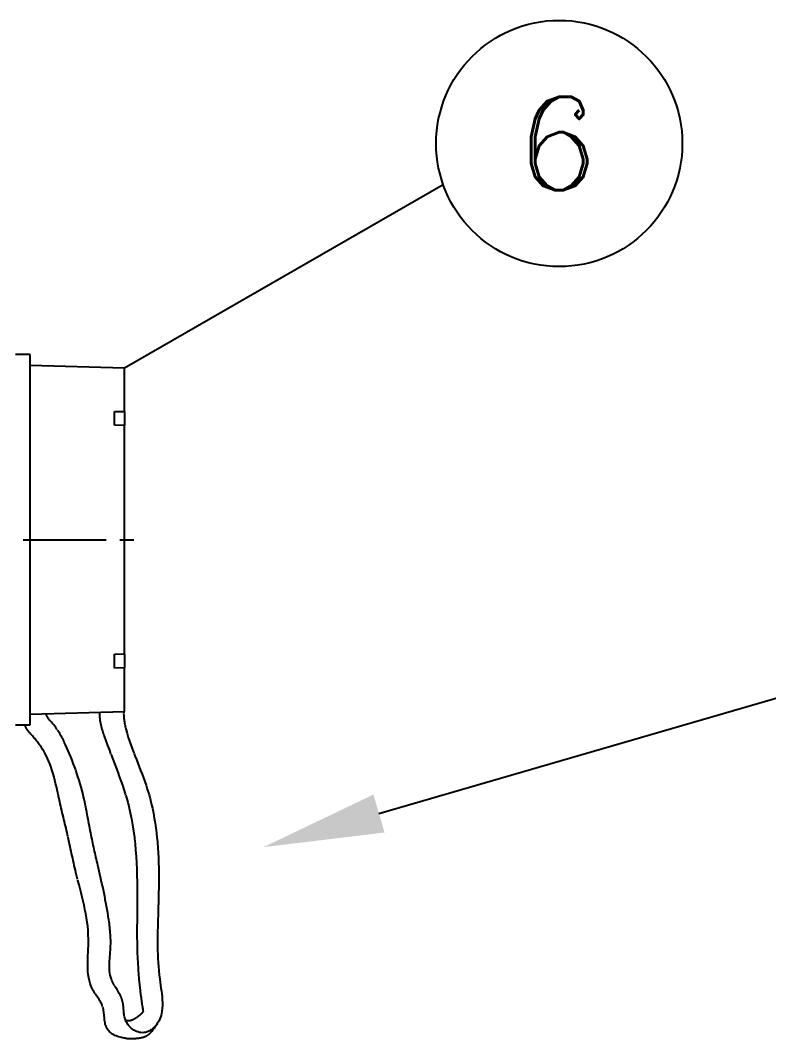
# Model space of a CAD drawing. Header units: millimetres. Extents: x -17263 to -7565, y 1486 to 4446.
# Drawn here: x -14486 to -14314.3, y 2377.7 to 2611.3 of the extents above; entities that cross this region are included whole.
import ezdxf
from ezdxf import colors
from ezdxf.entities.mleader import LeaderData, LeaderLine
from ezdxf.enums import TextEntityAlignment as Align
from ezdxf.math import Vec2, Vec3

# ---------------------------------------------------------------- set-up
doc = ezdxf.new("R2010")
doc.units = ezdxf.units.MM
doc.linetypes.add('1 PULG', pattern=[10, 10, 0])
doc.linetypes.add('CENTER2', pattern=[28.575, 19.05, -3.175, 3.175, -3.175])
for name, color, linetype in [('Canalización nueva', 6, 'Continuous'), ('Conductor nuevo', 1, '1 PULG'), ('Instrumentos nuevos', 3, '1 PULG'), ('REFERENCIAS', 1, 'Continuous')]:
    doc.layers.add(name, color=color, linetype=linetype)
doc.styles.add('ROMANC', font='romanc')
doc.styles.get("Standard").update_dxf_attribs({"font": 'arial.ttf'})

# ---------------------------------------------------------------- blocks, each defined once
blk = doc.blocks.new('REF_NUM')
at = {"layer": 'REFERENCIAS'}
blk.add_circle((0, 0), 7.899, dxfattribs=at)
at = {"layer": 'REFERENCIAS', "style": 'ROMANC'}
blk.add_attdef('NUM', text='', height=6, dxfattribs=at).set_placement((0, 0), align=Align.MIDDLE)

msp = doc.modelspace()

# ---------------------------------------------------------------- linework, layer by layer
at = {"layer": 'Conductor nuevo'}
for points, knots in [([(-14462.32, 2452.74), (-14462.42, 2451.29), (-14461.19, 2445.19), (-14455.58, 2433.9), (-14454.04, 2419.34), (-14454.5, 2404.69), (-14454.85, 2393.18), (-14452.39, 2382.56), (-14458.01, 2377.9), (-14462.74, 2381.14), (-14461.98, 2386.96), (-14466.48, 2391.74), (-14464.91, 2398.53), (-14466.03, 2407.66), (-14468.05, 2416.62), (-14469.93, 2424.63), (-14471.71, 2435.37), (-14475.02, 2444.11), (-14477.65, 2449.01), (-14479.88, 2451.34), (-14480.11, 2452.25)], [310.8258, 310.8258, 310.8258, 310.8258, 315.11879, 329.554964, 348.04077, 359.016956, 373.591164, 383.832306, 387.351956, 393.466484, 398.288584, 403.95696, 411.909484, 418.553425, 430.759746, 439.099945, 447.691787, 460.555157, 466.230449, 467.913868, 467.913868, 467.913868, 467.913868]), ([(-14467.9, 2452.65), (-14467.95, 2450.49), (-14465.38, 2442.58), (-14459.38, 2429.47), (-14459.12, 2408.24), (-14459.47, 2394.34), (-14458.09, 2385.28), (-14457.89, 2383.84)], [311.702125, 311.702125, 311.702125, 311.702125, 316.582455, 333.703533, 357.300523, 377.906565, 382.875158, 382.875158, 382.875158, 382.875158]), ([(-14461.92, 2377.75), (-14463.56, 2377.89), (-14467.26, 2379.51), (-14466.3, 2385), (-14471.56, 2390.56), (-14469.28, 2402.19), (-14472.98, 2413.56), (-14475.11, 2424.33), (-14477.47, 2433.55), (-14479.01, 2442.01), (-14483.51, 2447.46), (-14484.87, 2448.93), (-14484.9, 2449.65)], [389.820767, 389.820767, 389.820767, 389.820767, 394.303661, 399.189423, 404.122671, 415.660515, 431.258601, 440.092641, 448.459723, 460.126948, 464.54505, 467.940652, 467.940652, 467.940652, 467.940652]), ([(-14457.89, 2383.84), (-14458, 2383.7), (-14458.35, 2383.26), (-14458.98, 2382.78), (-14459.68, 2382.26), (-14460.31, 2381.93), (-14460.98, 2381.72), (-14461.41, 2381.76), (-14461.88, 2381.84)], [0.676192, 0.676192, 0.676192, 0.676192, 1.192757, 2.375712, 3.030826, 3.798636, 4.516177, 5.092734, 5.092734, 5.092734, 5.092734])]:
    msp.add_open_spline(points, degree=3, knots=knots, dxfattribs=at)
msp.add_spline([(-14461.92, 2377.75), (-14459.13, 2377.77), (-14457.15, 2378.29), (-14456.04, 2379.13), (-14454.67, 2381.05)], degree=3, dxfattribs=at)
at = {"layer": 'Instrumentos nuevos', "linetype": 'Continuous'}
for p, q in [((-14483.78, 2534.65), (-14487.18, 2534.65)), ((-14483.78, 2449.65), (-14483.78, 2534.65)), ((-14462.18, 2531.55), (-14483.78, 2532.15)), ((-14462.18, 2521.57), (-14462.18, 2531.55)), ((-14464.46, 2518.4), (-14464.46, 2521.61)), ((-14464.46, 2521.61), (-14462.18, 2521.57)), ((-14462.18, 2521.57), (-14462.18, 2518.35)), ((-14462.18, 2518.35), (-14464.46, 2518.4)), ((-14462.18, 2465.94), (-14462.18, 2518.35)), ((-14464.46, 2465.9), (-14462.18, 2465.94)), ((-14464.46, 2462.68), (-14464.46, 2465.9)), ((-14462.18, 2465.94), (-14462.18, 2462.72)), ((-14462.18, 2462.72), (-14464.46, 2462.68)), ((-14462.18, 2452.75), (-14462.18, 2462.72)), ((-14483.78, 2452.15), (-14462.18, 2452.75)), ((-14487.18, 2449.65), (-14483.78, 2449.65))]:
    msp.add_line(p, q, dxfattribs=at)
at = {"layer": 'Instrumentos nuevos', "linetype": 'CENTER2'}
msp.add_line((-14571.14, 2492.15), (-14460.02, 2492.15), dxfattribs=at)
at = {"layer": 'REFERENCIAS'}
msp.add_lwpolyline([(-14388.99, 2573.6), (-14462.18, 2531.55)], dxfattribs=at)

# ---------------------------------------------------------------- block references
at = {"layer": 'REFERENCIAS', "xscale": 3.575742834909031, "yscale": 3.575742834909031, "zscale": 3.575742834909031}
msp.add_blockref('REF_NUM', (-14362.39, 2583.08), dxfattribs=at).add_auto_attribs({'NUM': '6'})

# ---------------------------------------------------------------- leaders
at = {"layer": 'Canalización nueva'}
ml = msp.add_multileader_mtext('Standard', dxfattribs=at)
ml.set_content('\\A1;{\\Fromans|c0;\\W0.85;Caño 1" }', color=256)
ml.set_leader_properties()
ml.build(insert=Vec2(0, 0))
ml.multileader.update_dxf_attribs({"dogleg_length": 0.36, "arrow_head_size": 27.61})
ctx = ml.context
ctx.base_point, ctx.char_height, ctx.arrow_head_size, ctx.landing_gap_size, ctx.plane_origin = Vec3(-14940.24, 2559.75), 15, 27.61, 0.00994, Vec3(-14750.92, 2543.57)
notes = []
notes.append((ctx, [(1, (1, 1, 0), (-14862.15, 2559.75), (-1, 0), 0.36, [(0, [(-14787.69, 2504.89)], 0, [])])]))
ctx.mtext.insert, ctx.mtext.width, ctx.mtext.flow_direction = Vec3(-14940.23, 2567.25), 587.0217, 5
at = {"layer": 'Conductor nuevo'}
ml = msp.add_multileader_mtext('Standard', dxfattribs=at)
ml.set_content('\\A1;{\\Fromans|c0;\\W0.85;Par blindado 1x(2x16 AWG)\\PTAB1-TAG6}', color=256)
ml.set_leader_properties()
ml.build(insert=Vec2(0, 0))
ml.multileader.update_dxf_attribs({"dogleg_length": 0.36, "arrow_head_size": 27.61})
ctx = ml.context
ctx.base_point, ctx.char_height, ctx.arrow_head_size, ctx.landing_gap_size, ctx.plane_origin = Vec3(-14297.11, 2460.33), 15, 27.61, 0.00994, Vec3(-14393.48, 2460.29)
notes.append((ctx, [(0, (1, 1, 0), (-14297.15, 2460.33), (1, 0), 0.0398, [(0, [(-14430.26, 2421.61)], 0, [])])]))
ctx.mtext.insert, ctx.mtext.width, ctx.mtext.flow_direction = Vec3(-14297.1, 2467.83), 587.0217, 5
for ctx, leaders in notes:
    for number, flags, end, landing, length, lines in leaders:
        leader = LeaderData()
        leader.index, (leader.has_last_leader_line, leader.has_dogleg_vector, leader.attachment_direction) = number, flags
        leader.last_leader_point, leader.dogleg_vector, leader.dogleg_length = Vec3(end), Vec3(landing), length
        for number, points, colour, breaks in lines:
            line = LeaderLine()
            line.index, line.vertices, line.color, line.breaks = number, Vec3.list(points), colors.encode_raw_color(colour), breaks
            leader.lines.append(line)
        ctx.leaders.append(leader)

doc.saveas('drawing.dxf')
